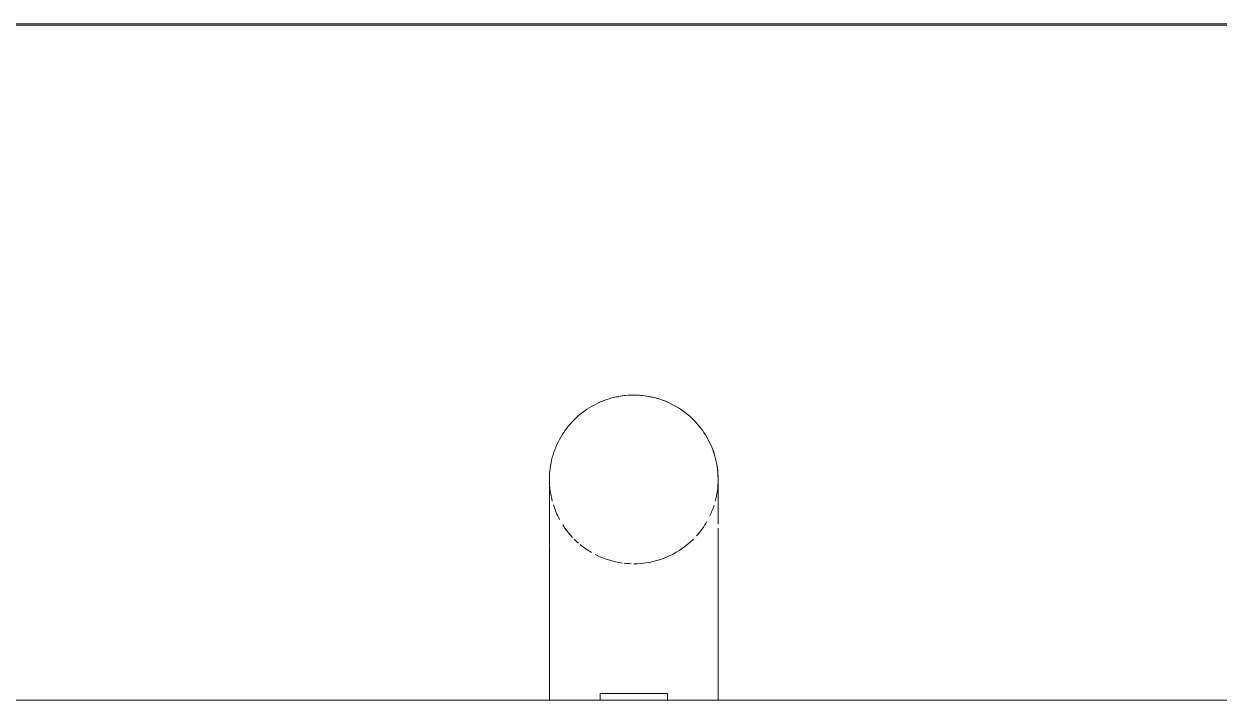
# Model space of a CAD drawing. Header units: millimetres. Extents: x -4000 to 187956, y -58990 to 162485.
# Drawn here: x 158578.4 to 158932.6, y 1899.5 to 2099.9 of the extents above; entities that cross this region are included whole.
import ezdxf

# ---------------------------------------------------------------- set-up
doc = ezdxf.new("R2010")
doc.units = ezdxf.units.MM
doc.layers.add('A-WALL', color=113, linetype='Continuous', lineweight=13)
doc.layers.add('P-SANR-FIXT', color=6, linetype='Continuous', lineweight=9)

# ---------------------------------------------------------------- blocks, each defined once
blk = doc.blocks.new('C307 - C307-V895-FFS - TANG 1')
at = {"layer": 'P-SANR-FIXT', "color": 252}
for p, q in [((-25, -1), (-25, -23.85)), ((-10, -1), (-10, -2.97)), ((-10, -2.97), (10, -2.97)), ((-10, -2.97), (-7.07, -2.97)), ((7.07, -2.97), (10, -2.97)), ((10, -2.97), (10, -1)), ((25, -23.85), (25, -1))]:
    blk.add_line(p, q, dxfattribs=at)
at = {"layer": 'P-SANR-FIXT', "color": 254}
blk.add_line((-7.07, -2.97), (7.07, -2.97), dxfattribs=at)
at = {"layer": 'P-SANR-FIXT', "color": 252, "flags": 128}
for points in [[(-25, -23.85), (-25, -25.56), (-25, -27.25), (-25, -28.95), (-25, -30.63), (-25, -32.31), (-25, -33.97), (-25, -35.61), (-25, -37.24), (-25, -38.84), (-25, -40.42), (-25, -41.98), (-25, -43.5), (-25, -44.99), (-25, -46.45), (-25, -47.88), (-25, -49.26), (-25, -50.61), (-25, -51.91)], [(25, -27.71), (25, -26.01), (25, -24.31), (25, -23.85)], [(25, -46.62), (25, -45.39), (25, -43.91), (25, -42.39), (25, -40.84), (25, -39.27), (25, -37.67), (25, -36.05), (25, -34.41), (25, -32.76), (25, -31.09), (25, -29.4), (25, -27.71)], [(25, -66.4), (25, -66.36), (25, -66.26), (25, -66.09), (25, -65.86), (25, -65.55), (25, -65.18), (25, -64.74), (25, -64.24), (25, -63.67), (25, -63.04), (25, -62.35), (25, -61.59), (25, -60.78), (25, -59.9), (25, -58.97), (25, -57.98), (25, -56.94), (25, -55.84), (25, -54.69), (25, -53.5), (25, -52.25), (25, -50.96), (25, -49.63), (25, -48.25), (25, -46.84)], [(-25, -53.16), (-25, -54.37), (-25, -55.53), (-25, -56.65), (-25, -57.7), (-25, -58.71), (-25, -59.65), (-25, -60.54), (-25, -61.38), (-25, -62.15), (-25, -62.86), (-25, -63.51), (-25, -64.09), (-25, -64.61), (-25, -65.07), (-25, -65.46), (-25, -65.78), (-25, -66.04), (-25, -66.22), (-25, -66.34), (-25, -66.4), (-25, -66.4)]]:
    blk.add_lwpolyline(points, dxfattribs=at)
at = {"layer": 'P-SANR-FIXT', "color": 254}
for start, end in [(90, 111.0229), (83.4448, 88.1638), (62.7602, 82.4063), (111.3043, 135), (50.6519, 60), (45, 48.9255), (32.6048, 43.422), (138.134, 150), (154.4494, 162.2637), (17.6531, 28.3794), (165, 172.3052), (7.9975, 15), (330, 345), (210, 225), (300, 315), (240, 270), (270, 285)]:
    blk.add_arc((0, -66.4), 25, start, end, dxfattribs=at)
at = {"layer": 'P-SANR-FIXT', "color": 252}
for start, end in [(172.3052, 180), (0, 7.9975), (180, 195), (345, 0), (195, 210), (315, 330), (225, 240), (285, 300)]:
    blk.add_arc((0, -66.4), 25, start, end, dxfattribs=at)
blk = doc.blocks.new('C307 - C307-V948-FFS - TANG 1')
at = {"layer": 'P-SANR-FIXT', "color": 252}
for p, q in [((-25, -1), (-25, -23.85)), ((-10, -1), (-10, -2.97)), ((-10, -2.97), (10, -2.97)), ((-10, -2.97), (-7.07, -2.97)), ((7.07, -2.97), (10, -2.97)), ((10, -2.97), (10, -1)), ((25, -23.85), (25, -1))]:
    blk.add_line(p, q, dxfattribs=at)
at = {"layer": 'P-SANR-FIXT', "color": 254}
blk.add_line((-7.07, -2.97), (7.07, -2.97), dxfattribs=at)
at = {"layer": 'P-SANR-FIXT', "color": 252, "flags": 128}
for points in [[(-25, -23.85), (-25, -25.56), (-25, -27.25), (-25, -28.95), (-25, -30.63), (-25, -32.31), (-25, -33.97), (-25, -35.61), (-25, -37.24), (-25, -38.84), (-25, -40.42), (-25, -41.98), (-25, -43.5), (-25, -44.99), (-25, -46.45), (-25, -47.88), (-25, -49.26), (-25, -50.61), (-25, -51.91)], [(25, -46.62), (25, -45.39), (25, -43.91), (25, -42.39), (25, -40.84), (25, -39.27), (25, -37.67), (25, -36.05), (25, -34.41), (25, -32.76), (25, -31.09), (25, -29.4), (25, -27.71), (25, -26.01), (25, -24.31), (25, -23.85)], [(25, -66.4), (25, -66.36), (25, -66.26), (25, -66.09), (25, -65.86), (25, -65.55), (25, -65.18), (25, -64.74), (25, -64.24), (25, -63.67), (25, -63.04), (25, -62.35), (25, -61.59), (25, -60.78), (25, -59.9), (25, -58.97), (25, -57.98), (25, -56.94), (25, -55.84), (25, -54.69), (25, -53.5), (25, -52.25), (25, -50.96), (25, -49.63), (25, -48.25), (25, -46.84)], [(-25, -53.16), (-25, -54.37), (-25, -55.53), (-25, -56.65), (-25, -57.7), (-25, -58.71), (-25, -59.65), (-25, -60.54), (-25, -61.38), (-25, -62.15), (-25, -62.86), (-25, -63.51), (-25, -64.09), (-25, -64.61), (-25, -65.07), (-25, -65.46), (-25, -65.78), (-25, -66.04), (-25, -66.22), (-25, -66.34), (-25, -66.4), (-25, -66.4)]]:
    blk.add_lwpolyline(points, dxfattribs=at)
at = {"layer": 'P-SANR-FIXT', "color": 254}
for start, end in [(90, 111.0229), (83.4448, 88.1638), (62.7602, 82.4063), (111.3043, 135), (50.6519, 60), (45, 48.9255), (32.6048, 43.422), (138.134, 150), (154.4494, 162.2637), (17.6531, 28.3794), (165, 172.3052), (7.9975, 15), (330, 345), (210, 225), (300, 315), (240, 285)]:
    blk.add_arc((0, -66.4), 25, start, end, dxfattribs=at)
at = {"layer": 'P-SANR-FIXT', "color": 252}
for start, end in [(172.3052, 180), (0, 7.9975), (180, 210), (345, 0), (315, 330), (225, 240), (285, 300)]:
    blk.add_arc((0, -66.4), 25, start, end, dxfattribs=at)
blk = doc.blocks.new('CMF2_NHAXUONG_A_rvt-1-FFS - TANG 1')
at = {"layer": 'A-WALL', "color": 35, "lineweight": 15}
for p, q in [((159999.89, 2099.5), (156700.36, 2099.5)), ((158360.05, 1899.5), (158734.18, 1899.5)), ((158784.91, 1899.5), (159160.05, 1899.5))]:
    blk.add_line(p, q, dxfattribs=at)
at = {"layer": 'A-WALL', "color": 50, "lineweight": 15}
for p, q in [((156700.36, 2099.5), (159999.89, 2099.5)), ((158249.53, 2099.9), (159999.89, 2099.9)), ((159160.05, 1899.5), (158360.05, 1899.5)), ((158754.14, 1899.5), (158755.75, 1899.5)), ((158756.56, 1899.5), (158758.27, 1899.5)), ((158759.42, 1899.5), (158760.86, 1899.5)), ((158761.73, 1899.5), (158763.33, 1899.5)), ((158764.14, 1899.5), (158765.52, 1899.5))]:
    blk.add_line(p, q, dxfattribs=at)
at = {"layer": 'A-WALL', "color": 71, "lineweight": 15}
for p, q in [((158735.1, 1899.5), (158737.49, 1899.5)), ((158737.66, 1899.5), (158741.47, 1899.5)), ((158741.68, 1899.5), (158746.64, 1899.5)), ((158746.9, 1899.5), (158752.07, 1899.5)), ((158767.2, 1899.5), (158771.64, 1899.5)), ((158771.86, 1899.5), (158776.82, 1899.5)), ((158776.99, 1899.5), (158783.19, 1899.5))]:
    blk.add_line(p, q, dxfattribs=at)
at = {"layer": 'P-SANR-FIXT', "color": 250, "lineweight": 9, "rotation": 180}
for name in ['C307 - C307-V895-FFS - TANG 1', 'C307 - C307-V948-FFS - TANG 1']:
    blk.add_blockref(name, (158759.14, 1898.5), dxfattribs=at)

msp = doc.modelspace()

# ---------------------------------------------------------------- block references
at = {"lineweight": 5}
msp.add_blockref('CMF2_NHAXUONG_A_rvt-1-FFS - TANG 1', (0, 0), dxfattribs=at)

doc.saveas('drawing.dxf')
